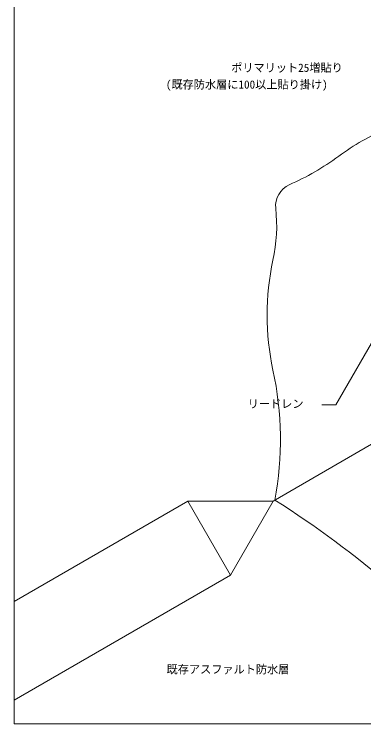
# Model space of a CAD drawing. Units: millimetres, scale not verified. Extents: x -690 to 690, y -478 to 477.
# Drawn here: x -690 to -377, y -478 to 157 of the extents above; entities that cross this region are included whole.
import ezdxf
from ezdxf.enums import TextEntityAlignment as Align

# ---------------------------------------------------------------- set-up
doc = ezdxf.new("R2010")
doc.units = ezdxf.units.MM
doc.header["$LTSCALE"] = 2
for name, color, linetype, lineweight in [('0-1_WAKU', 7, 'Continuous', 18), ('0-3_BOUSUI', 1, 'Continuous', 18), ('0-4_MOJI', 7, 'Continuous', 18)]:
    doc.layers.add(name, color=color, linetype=linetype, lineweight=lineweight)
doc.styles.add('ＭＳ ゴシック', font='')
doc.styles.get('ＭＳ ゴシック').set_extended_font_data('MS Gothic')

msp = doc.modelspace()

# ---------------------------------------------------------------- linework, layer by layer
at = {"layer": '0-1_WAKU'}
msp.add_lwpolyline([(-690.004, -477.52), (689.996, -477.52), (689.996, 477.48), (-690.004, 477.48)], close=True, dxfattribs=at)
at = {"layer": '0-3_BOUSUI'}
for p, q in [((-458.092, -278.377), (-370.004, -227.52)), ((-534.549, -278.377), (-690.004, -368.13)), ((-534.549, -278.377), (-458.092, -278.377)), ((-534.549, -278.377), (-496.321, -344.591)), ((-496.321, -344.591), (-458.092, -278.377)), ((-496.321, -344.591), (-690.004, -456.414))]:
    msp.add_line(p, q, dxfattribs=at)
for centre, radius, start, end in [((-260.945, -159.452), 234.548, 113.8413, 126.1587), ((-539.847, 222.197), 238.15, 293.8413, 306.1587), ((-435.264, -14.462), 20.587, 113.8413, 186.1587), ((-599.44, -32.177), 144.541, 347.71027, 6.1587), ((-232.518, -112.11), 230.987, 167.71027, 192.28973), ((-743.115, -223.343), 291.586, 349.29216, 12.28973), ((-922.393, -1017.582), 874.443, 49.26043, 57.81419)]:
    msp.add_arc(centre, radius, start, end, dxfattribs=at)
at = {"layer": '0-4_MOJI'}
for p, q in [((-401.874, -192.294), (-355.244, -111.529)), ((-414.374, -192.294), (-401.874, -192.294))]:
    msp.add_line(p, q, dxfattribs=at)

# ---------------------------------------------------------------- texts
at = {"layer": '0-4_MOJI', "style": 'ＭＳ ゴシック'}
for s, p in [('ポリマリット25増貼り', (-495.652, 103.155)), ('(既存防水層に100以上貼り掛け)', (-554.129, 88.155)), ('リードレン', (-480.849, -197.294)), ('既存アスファルト防水層', (-553.502, -434.703))]:
    msp.add_text(s, height=7.331, dxfattribs=at).set_placement(p, align=Align.BOTTOM_LEFT)

doc.saveas('drawing.dxf')
